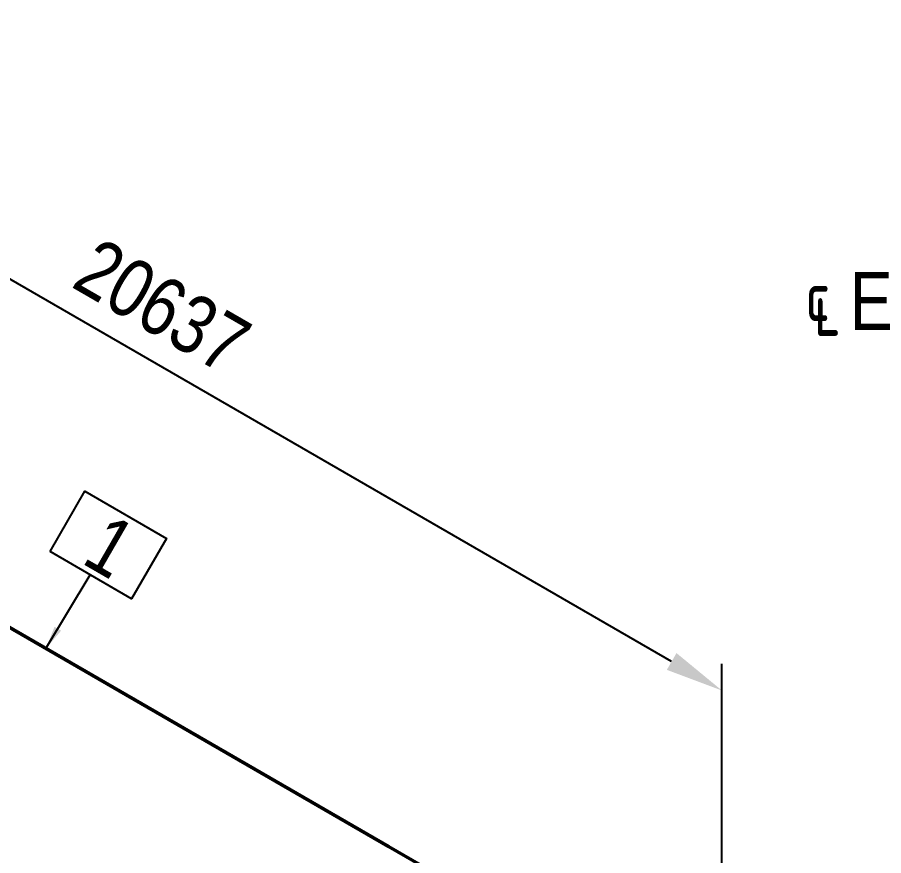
# Model space of a CAD drawing. Header units: millimetres. Extents: x 0 to 594, y 0 to 420.
# Drawn here: x 187.09 to 224.38, y 202.63 to 238.71 of the extents above; entities that cross this region are included whole.
import ezdxf
from ezdxf import colors
from ezdxf.entities.mleader import LeaderData, LeaderLine
from ezdxf.enums import TextEntityAlignment as Align
from ezdxf.math import Vec2, Vec3

# ---------------------------------------------------------------- set-up
doc = ezdxf.new("R2010")
doc.units = ezdxf.units.MM
doc.header["$LTSCALE"] = 0.25
doc.layers.add('주석', color=7, linetype='Continuous')
doc.layers.add('치수', color=1, linetype='Continuous')
doc.layers.add('파이프 작은 보어', color=30, linetype='Continuous', lineweight=50)
doc.styles.add('AdskIsoAnnotation', font='arial.ttf', dxfattribs={"width": 0.8, "height": 1})
doc.styles.add('AdskIsoMetric', font='arial.ttf', dxfattribs={"width": 0.8, "height": 2.5})
doc.styles.add('AdskIsoMetric-30', font='arial.ttf', dxfattribs={"width": 0.8, "height": 2.5})
doc.styles.get("Standard").update_dxf_attribs({"font": 'arial.ttf'})
doc.dimstyles.new('AdskIsoMetric', dxfattribs={"dimtxt": 2.5, "dimasz": 2.5, "dimexe": 1, "dimexo": 2, "dimgap": 0.8, "dimtad": 1, "dimdec": 0, "dimrnd": 1, "dimzin": 0, "dimdsep": 46, "dimtxsty": 'AdskIsoMetric', "dimcen": 0, "dimclrt": 7, "dimadec": 0, "dimazin": 0, "dimtfac": 1, "dimtdec": 0, "dimtmove": 1, "dimatfit": 3, "dimfxl": 0, "dimfrac": 2, "dimtolj": 1, "dimtzin": 0, "dimarcsym": 0})

# ---------------------------------------------------------------- blocks, each defined once
blk = doc.blocks.new('*D84')
at = {"layer": 'Defpoints', "color": 0}
for p in [(169.239, 237.553), (169.239, 222.553), (217.417, 194.738)]:
    blk.add_point(p, dxfattribs=at)
at = {"layer": '치수', "color": 0, "lineweight": -2}
for p, q in [((169.239, 224.863), (169.239, 238.708)), ((215.252, 210.988), (171.404, 236.303)), ((217.417, 197.047), (217.417, 210.893))]:
    blk.add_line(p, q, dxfattribs=at)
at = {"layer": '치수', "color": 0}
for points in [[(171.613, 236.664), (171.196, 235.943), (169.239, 237.553)], [(215.46, 211.349), (215.044, 210.627), (217.417, 209.738)]]:
    blk.add_solid(points, dxfattribs=at)
at = {"layer": '치수', "color": 7, "insert": (193.328, 226.263), "char_height": 2.5, "attachment_point": 5, "rotation": 330, "style": 'AdskIsoMetric-30'}
blk.add_mtext('\\A1;20637', dxfattribs=at)
blk = doc.blocks.new('AnnoRect')
at = {"color": 0, "linetype": 'ByBlock', "lineweight": -2}
blk.add_wipeout([(-0.81, -0.6), (-0.81, 0.6), (0.81, 0.6), (0.81, -0.6)], dxfattribs=at)
blk.add_lwpolyline([(-0.81, -0.6), (-0.81, 0.6), (0.81, 0.6), (0.81, -0.6)], close=True, dxfattribs=at)
at = {"color": 0, "linetype": 'ByBlock', "lineweight": -2, "style": 'AdskIsoAnnotation', "width": 0.8}
blk.add_attdef('XX', text='', height=1, dxfattribs=at).set_placement((0, 0), align=Align.MIDDLE_CENTER)

msp = doc.modelspace()

# ---------------------------------------------------------------- linework, layer by layer
at = {"layer": '파이프 작은 보어'}
for points in [[(193.3281, 208.6457), (183.5898, 214.2681)], [(203.0664, 203.0233), (193.3281, 208.6457)], [(212.8046, 197.4009), (203.0664, 203.0233)]]:
    msp.add_lwpolyline(points, dxfattribs=at)

# ---------------------------------------------------------------- texts
at = {"layer": '주석', "insert": (221, 225), "char_height": 2.5, "attachment_point": 7, "style": 'AdskIsoAnnotation'}
msp.add_mtext('{\\Q0;℄ EL +5740}', dxfattribs=at)

# ---------------------------------------------------------------- dimensions: what is measured, and where the dimension line sits
at = {"layer": '치수'}
dim = msp.add_linear_dim(base=(169.2393, 237.5534), p1=(217.4169, 194.738), p2=(169.2393, 222.5534), angle=150, text='20637', dimstyle='AdskIsoMetric', override={"dimtad": 0, "dimlfac": 370.966368, "dimtxsty": 'AdskIsoMetric-30', "dimse1": 0, "dimse2": 0, "dimsd1": 0, "dimsd2": 0, "dimtmove": 1}, dxfattribs=at)
dim.commit()
dim.dimension.update_dxf_attribs({"geometry": '*D84', "text_midpoint": (193.3281, 226.2626), "dimtype": 160})

# ---------------------------------------------------------------- leaders
at = {"layer": '주석'}
ml = msp.add_multileader_mtext('Standard', dxfattribs=at)
ml.set_content('')
ml.set_leader_properties()
ml.build(insert=Vec2(0, 0))
ml.multileader.update_dxf_attribs({"dogleg_length": 0, "arrow_head_size": 0})
ctx = ml.context
ctx.base_point, ctx.arrow_head_size = Vec3(190.2255, 214.7151), 0
notes = []
notes.append((ctx, [(0, (1, 1, 0), (190.2255, 214.7151), (-1, 0), 0, [(0, [(188.3126, 211.5414)], 0, [])])]))
ctx.mtext, ml.multileader.dxf.content_type = None, 0
for ctx, leaders in notes:
    for number, flags, end, landing, length, lines in leaders:
        leader = LeaderData()
        leader.index, (leader.has_last_leader_line, leader.has_dogleg_vector, leader.attachment_direction) = number, flags
        leader.last_leader_point, leader.dogleg_vector, leader.dogleg_length = Vec3(end), Vec3(landing), length
        for number, points, colour, breaks in lines:
            line = LeaderLine()
            line.index, line.vertices, line.color, line.breaks = number, Vec3.list(points), colors.encode_raw_color(colour), breaks
            leader.lines.append(line)
        ctx.leaders.append(leader)

# ---------------------------------------------------------------- next in the draw order: block references
ref = msp.add_blockref('AnnoRect', (191, 216), dxfattribs=dict(at, xscale=2.5, yscale=2.5, zscale=2.5, rotation=330.0000000158764))
ref.add_attrib('XX_001', '1', (189.79, 215.2493), dxfattribs={"layer": '0', "color": 0, "linetype": 'ByBlock', "lineweight": -2, "height": 2.5, "rotation": 330, "style": 'AdskIsoAnnotation', "width": 0.8})

doc.saveas('drawing.dxf')
